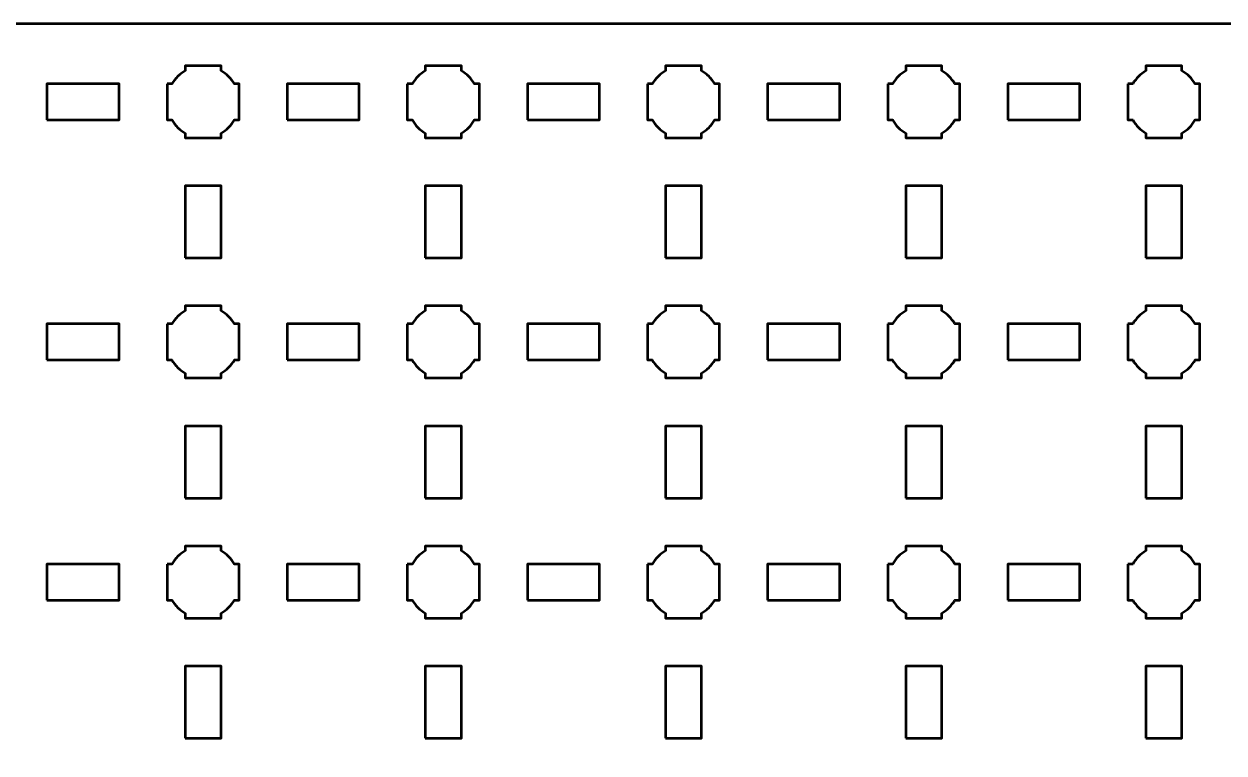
# Model space of a CAD drawing. Header units: centimetres. Extents: x -30.1 to 9.2, y -39.5 to 9.8.
# Drawn here: x -20.99 to -11, y 3.73 to 9.8 of the extents above; entities that cross this region are included whole.
import ezdxf

# ---------------------------------------------------------------- set-up
doc = ezdxf.new("R2010")
doc.units = ezdxf.units.CM
doc.header["$MEASUREMENT"] = 0
doc.layers.add('Layer 1', color=7, linetype='Continuous')

msp = doc.modelspace()

# ---------------------------------------------------------------- linework, layer by layer
at = {"layer": 'Layer 1', "lineweight": 53}
for points in [[(-20.8, 9), (-20.2, 9), (-20.2, 9.3), (-20.8, 9.3), (-20.8, 9)], [(-18.8, 9), (-18.2, 9), (-18.2, 9.3), (-18.8, 9.3), (-18.8, 9)], [(-16.8, 9), (-16.2, 9), (-16.2, 9.3), (-16.8, 9.3), (-16.8, 9)], [(-14.8, 9), (-14.2, 9), (-14.2, 9.3), (-14.8, 9.3), (-14.8, 9)], [(-12.8, 9), (-12.2, 9), (-12.2, 9.3), (-12.8, 9.3), (-12.8, 9)], [(-19.65, 7.85), (-19.35, 7.85), (-19.35, 8.45), (-19.65, 8.45), (-19.65, 7.85)], [(-17.65, 7.85), (-17.35, 7.85), (-17.35, 8.45), (-17.65, 8.45), (-17.65, 7.85)], [(-15.65, 7.85), (-15.35, 7.85), (-15.35, 8.45), (-15.65, 8.45), (-15.65, 7.85)], [(-13.65, 7.85), (-13.35, 7.85), (-13.35, 8.45), (-13.65, 8.45), (-13.65, 7.85)], [(-11.65, 7.85), (-11.35, 7.85), (-11.35, 8.45), (-11.65, 8.45), (-11.65, 7.85)], [(-20.8, 7), (-20.2, 7), (-20.2, 7.3), (-20.8, 7.3), (-20.8, 7)], [(-18.8, 7), (-18.2, 7), (-18.2, 7.3), (-18.8, 7.3), (-18.8, 7)], [(-16.8, 7), (-16.2, 7), (-16.2, 7.3), (-16.8, 7.3), (-16.8, 7)], [(-14.8, 7), (-14.2, 7), (-14.2, 7.3), (-14.8, 7.3), (-14.8, 7)], [(-12.8, 7), (-12.2, 7), (-12.2, 7.3), (-12.8, 7.3), (-12.8, 7)], [(-19.65, 5.85), (-19.35, 5.85), (-19.35, 6.45), (-19.65, 6.45), (-19.65, 5.85)], [(-17.65, 5.85), (-17.35, 5.85), (-17.35, 6.45), (-17.65, 6.45), (-17.65, 5.85)], [(-15.65, 5.85), (-15.35, 5.85), (-15.35, 6.45), (-15.65, 6.45), (-15.65, 5.85)], [(-13.65, 5.85), (-13.35, 5.85), (-13.35, 6.45), (-13.65, 6.45), (-13.65, 5.85)], [(-11.65, 5.85), (-11.35, 5.85), (-11.35, 6.45), (-11.65, 6.45), (-11.65, 5.85)], [(-20.8, 5), (-20.2, 5), (-20.2, 5.3), (-20.8, 5.3), (-20.8, 5)], [(-18.8, 5), (-18.2, 5), (-18.2, 5.3), (-18.8, 5.3), (-18.8, 5)], [(-16.8, 5), (-16.2, 5), (-16.2, 5.3), (-16.8, 5.3), (-16.8, 5)], [(-14.8, 5), (-14.2, 5), (-14.2, 5.3), (-14.8, 5.3), (-14.8, 5)], [(-12.8, 5), (-12.2, 5), (-12.2, 5.3), (-12.8, 5.3), (-12.8, 5)], [(-19.65, 3.85), (-19.35, 3.85), (-19.35, 4.45), (-19.65, 4.45), (-19.65, 3.85)], [(-17.65, 3.85), (-17.35, 3.85), (-17.35, 4.45), (-17.65, 4.45), (-17.65, 3.85)], [(-15.65, 3.85), (-15.35, 3.85), (-15.35, 4.45), (-15.65, 4.45), (-15.65, 3.85)], [(-13.65, 3.85), (-13.35, 3.85), (-13.35, 4.45), (-13.65, 4.45), (-13.65, 3.85)], [(-11.65, 3.85), (-11.35, 3.85), (-11.35, 4.45), (-11.65, 4.45), (-11.65, 3.85)]]:
    msp.add_lwpolyline(points, close=True, dxfattribs=at)
for points, knots in [([(-30.15, -39), (-30.15, -39), (-30.15, 9.3), (-30.15, 9.3), (-30.15, 9.3), (-30.15, 9.57609), (-29.92609, 9.8), (-29.65, 9.8), (-29.65, 9.8), (-29.65, 9.8), (8.65, 9.8), (8.65, 9.8), (8.65, 9.8), (8.92609, 9.8), (9.15, 9.57609), (9.15, 9.3), (9.15, 9.3), (9.15, 9.3), (9.15, -39), (9.15, -39), (9.15, -39), (9.15, -39.27609), (8.92609, -39.5), (8.65, -39.5), (8.65, -39.5), (8.65, -39.5), (-29.65, -39.5), (-29.65, -39.5), (-29.65, -39.5), (-29.92609, -39.5), (-30.15, -39.27609), (-30.15, -39)], [0, 0, 0, 0, 0.125, 0.125, 0.125, 0.125, 0.25, 0.25, 0.25, 0.25, 0.375, 0.375, 0.375, 0.375, 0.5, 0.5, 0.5, 0.5, 0.625, 0.625, 0.625, 0.625, 0.75, 0.75, 0.75, 0.75, 0.875, 0.875, 0.875, 0.875, 1, 1, 1, 1]), ([(-19.8, 9.3), (-19.8, 9.3), (-19.75985, 9.3), (-19.75985, 9.3), (-19.75985, 9.3), (-19.7335, 9.34553), (-19.69553, 9.3835), (-19.65, 9.40985), (-19.65, 9.40985), (-19.65, 9.40985), (-19.65, 9.45), (-19.65, 9.45), (-19.65, 9.45), (-19.65, 9.45), (-19.5, 9.45), (-19.5, 9.45), (-19.5, 9.45), (-19.5, 9.45), (-19.35, 9.45), (-19.35, 9.45), (-19.35, 9.45), (-19.35, 9.45), (-19.35, 9.40985), (-19.35, 9.40985), (-19.35, 9.40985), (-19.30447, 9.3835), (-19.2665, 9.34553), (-19.24015, 9.3), (-19.24015, 9.3), (-19.24015, 9.3), (-19.2, 9.3), (-19.2, 9.3), (-19.2, 9.3), (-19.2, 9.3), (-19.2, 9.15), (-19.2, 9.15), (-19.2, 9.15), (-19.2, 9.15), (-19.2, 9), (-19.2, 9), (-19.2, 9), (-19.2, 9), (-19.24015, 9), (-19.24015, 9), (-19.24015, 9), (-19.2665, 8.95447), (-19.30447, 8.9165), (-19.35, 8.89015), (-19.35, 8.89015), (-19.35, 8.89015), (-19.35, 8.85), (-19.35, 8.85), (-19.35, 8.85), (-19.35, 8.85), (-19.5, 8.85), (-19.5, 8.85), (-19.5, 8.85), (-19.5, 8.85), (-19.65, 8.85), (-19.65, 8.85), (-19.65, 8.85), (-19.65, 8.85), (-19.65, 8.89015), (-19.65, 8.89015), (-19.65, 8.89015), (-19.69553, 8.9165), (-19.7335, 8.95447), (-19.75985, 9), (-19.75985, 9), (-19.75985, 9), (-19.8, 9), (-19.8, 9), (-19.8, 9), (-19.8, 9), (-19.8, 9.15), (-19.8, 9.15), (-19.8, 9.15), (-19.8, 9.15), (-19.8, 9.3), (-19.8, 9.3)], [0, 0, 0, 0, 0.05, 0.05, 0.05, 0.05, 0.1, 0.1, 0.1, 0.1, 0.15, 0.15, 0.15, 0.15, 0.2, 0.2, 0.2, 0.2, 0.25, 0.25, 0.25, 0.25, 0.3, 0.3, 0.3, 0.3, 0.35, 0.35, 0.35, 0.35, 0.4, 0.4, 0.4, 0.4, 0.45, 0.45, 0.45, 0.45, 0.5, 0.5, 0.5, 0.5, 0.55, 0.55, 0.55, 0.55, 0.6, 0.6, 0.6, 0.6, 0.65, 0.65, 0.65, 0.65, 0.7, 0.7, 0.7, 0.7, 0.75, 0.75, 0.75, 0.75, 0.8, 0.8, 0.8, 0.8, 0.85, 0.85, 0.85, 0.85, 0.9, 0.9, 0.9, 0.9, 0.95, 0.95, 0.95, 0.95, 1, 1, 1, 1]), ([(-17.8, 9.3), (-17.8, 9.3), (-17.75985, 9.3), (-17.75985, 9.3), (-17.75985, 9.3), (-17.7335, 9.34553), (-17.69553, 9.3835), (-17.65, 9.40985), (-17.65, 9.40985), (-17.65, 9.40985), (-17.65, 9.45), (-17.65, 9.45), (-17.65, 9.45), (-17.65, 9.45), (-17.5, 9.45), (-17.5, 9.45), (-17.5, 9.45), (-17.5, 9.45), (-17.35, 9.45), (-17.35, 9.45), (-17.35, 9.45), (-17.35, 9.45), (-17.35, 9.40985), (-17.35, 9.40985), (-17.35, 9.40985), (-17.30447, 9.3835), (-17.2665, 9.34553), (-17.24015, 9.3), (-17.24015, 9.3), (-17.24015, 9.3), (-17.2, 9.3), (-17.2, 9.3), (-17.2, 9.3), (-17.2, 9.3), (-17.2, 9.15), (-17.2, 9.15), (-17.2, 9.15), (-17.2, 9.15), (-17.2, 9), (-17.2, 9), (-17.2, 9), (-17.2, 9), (-17.24015, 9), (-17.24015, 9), (-17.24015, 9), (-17.2665, 8.95447), (-17.30447, 8.9165), (-17.35, 8.89015), (-17.35, 8.89015), (-17.35, 8.89015), (-17.35, 8.85), (-17.35, 8.85), (-17.35, 8.85), (-17.35, 8.85), (-17.5, 8.85), (-17.5, 8.85), (-17.5, 8.85), (-17.5, 8.85), (-17.65, 8.85), (-17.65, 8.85), (-17.65, 8.85), (-17.65, 8.85), (-17.65, 8.89015), (-17.65, 8.89015), (-17.65, 8.89015), (-17.69553, 8.9165), (-17.7335, 8.95447), (-17.75985, 9), (-17.75985, 9), (-17.75985, 9), (-17.8, 9), (-17.8, 9), (-17.8, 9), (-17.8, 9), (-17.8, 9.15), (-17.8, 9.15), (-17.8, 9.15), (-17.8, 9.15), (-17.8, 9.3), (-17.8, 9.3)], [0, 0, 0, 0, 0.05, 0.05, 0.05, 0.05, 0.1, 0.1, 0.1, 0.1, 0.15, 0.15, 0.15, 0.15, 0.2, 0.2, 0.2, 0.2, 0.25, 0.25, 0.25, 0.25, 0.3, 0.3, 0.3, 0.3, 0.35, 0.35, 0.35, 0.35, 0.4, 0.4, 0.4, 0.4, 0.45, 0.45, 0.45, 0.45, 0.5, 0.5, 0.5, 0.5, 0.55, 0.55, 0.55, 0.55, 0.6, 0.6, 0.6, 0.6, 0.65, 0.65, 0.65, 0.65, 0.7, 0.7, 0.7, 0.7, 0.75, 0.75, 0.75, 0.75, 0.8, 0.8, 0.8, 0.8, 0.85, 0.85, 0.85, 0.85, 0.9, 0.9, 0.9, 0.9, 0.95, 0.95, 0.95, 0.95, 1, 1, 1, 1]), ([(-15.8, 9.3), (-15.8, 9.3), (-15.75985, 9.3), (-15.75985, 9.3), (-15.75985, 9.3), (-15.7335, 9.34553), (-15.69553, 9.3835), (-15.65, 9.40985), (-15.65, 9.40985), (-15.65, 9.40985), (-15.65, 9.45), (-15.65, 9.45), (-15.65, 9.45), (-15.65, 9.45), (-15.5, 9.45), (-15.5, 9.45), (-15.5, 9.45), (-15.5, 9.45), (-15.35, 9.45), (-15.35, 9.45), (-15.35, 9.45), (-15.35, 9.45), (-15.35, 9.40985), (-15.35, 9.40985), (-15.35, 9.40985), (-15.30447, 9.3835), (-15.2665, 9.34553), (-15.24015, 9.3), (-15.24015, 9.3), (-15.24015, 9.3), (-15.2, 9.3), (-15.2, 9.3), (-15.2, 9.3), (-15.2, 9.3), (-15.2, 9.15), (-15.2, 9.15), (-15.2, 9.15), (-15.2, 9.15), (-15.2, 9), (-15.2, 9), (-15.2, 9), (-15.2, 9), (-15.24015, 9), (-15.24015, 9), (-15.24015, 9), (-15.2665, 8.95447), (-15.30447, 8.9165), (-15.35, 8.89015), (-15.35, 8.89015), (-15.35, 8.89015), (-15.35, 8.85), (-15.35, 8.85), (-15.35, 8.85), (-15.35, 8.85), (-15.5, 8.85), (-15.5, 8.85), (-15.5, 8.85), (-15.5, 8.85), (-15.65, 8.85), (-15.65, 8.85), (-15.65, 8.85), (-15.65, 8.85), (-15.65, 8.89015), (-15.65, 8.89015), (-15.65, 8.89015), (-15.69553, 8.9165), (-15.7335, 8.95447), (-15.75985, 9), (-15.75985, 9), (-15.75985, 9), (-15.8, 9), (-15.8, 9), (-15.8, 9), (-15.8, 9), (-15.8, 9.15), (-15.8, 9.15), (-15.8, 9.15), (-15.8, 9.15), (-15.8, 9.3), (-15.8, 9.3)], [0, 0, 0, 0, 0.05, 0.05, 0.05, 0.05, 0.1, 0.1, 0.1, 0.1, 0.15, 0.15, 0.15, 0.15, 0.2, 0.2, 0.2, 0.2, 0.25, 0.25, 0.25, 0.25, 0.3, 0.3, 0.3, 0.3, 0.35, 0.35, 0.35, 0.35, 0.4, 0.4, 0.4, 0.4, 0.45, 0.45, 0.45, 0.45, 0.5, 0.5, 0.5, 0.5, 0.55, 0.55, 0.55, 0.55, 0.6, 0.6, 0.6, 0.6, 0.65, 0.65, 0.65, 0.65, 0.7, 0.7, 0.7, 0.7, 0.75, 0.75, 0.75, 0.75, 0.8, 0.8, 0.8, 0.8, 0.85, 0.85, 0.85, 0.85, 0.9, 0.9, 0.9, 0.9, 0.95, 0.95, 0.95, 0.95, 1, 1, 1, 1]), ([(-13.8, 9.3), (-13.8, 9.3), (-13.75985, 9.3), (-13.75985, 9.3), (-13.75985, 9.3), (-13.7335, 9.34553), (-13.69553, 9.3835), (-13.65, 9.40985), (-13.65, 9.40985), (-13.65, 9.40985), (-13.65, 9.45), (-13.65, 9.45), (-13.65, 9.45), (-13.65, 9.45), (-13.5, 9.45), (-13.5, 9.45), (-13.5, 9.45), (-13.5, 9.45), (-13.35, 9.45), (-13.35, 9.45), (-13.35, 9.45), (-13.35, 9.45), (-13.35, 9.40985), (-13.35, 9.40985), (-13.35, 9.40985), (-13.30447, 9.3835), (-13.2665, 9.34553), (-13.24015, 9.3), (-13.24015, 9.3), (-13.24015, 9.3), (-13.2, 9.3), (-13.2, 9.3), (-13.2, 9.3), (-13.2, 9.3), (-13.2, 9.15), (-13.2, 9.15), (-13.2, 9.15), (-13.2, 9.15), (-13.2, 9), (-13.2, 9), (-13.2, 9), (-13.2, 9), (-13.24015, 9), (-13.24015, 9), (-13.24015, 9), (-13.2665, 8.95447), (-13.30447, 8.9165), (-13.35, 8.89015), (-13.35, 8.89015), (-13.35, 8.89015), (-13.35, 8.85), (-13.35, 8.85), (-13.35, 8.85), (-13.35, 8.85), (-13.5, 8.85), (-13.5, 8.85), (-13.5, 8.85), (-13.5, 8.85), (-13.65, 8.85), (-13.65, 8.85), (-13.65, 8.85), (-13.65, 8.85), (-13.65, 8.89015), (-13.65, 8.89015), (-13.65, 8.89015), (-13.69553, 8.9165), (-13.7335, 8.95447), (-13.75985, 9), (-13.75985, 9), (-13.75985, 9), (-13.8, 9), (-13.8, 9), (-13.8, 9), (-13.8, 9), (-13.8, 9.15), (-13.8, 9.15), (-13.8, 9.15), (-13.8, 9.15), (-13.8, 9.3), (-13.8, 9.3)], [0, 0, 0, 0, 0.05, 0.05, 0.05, 0.05, 0.1, 0.1, 0.1, 0.1, 0.15, 0.15, 0.15, 0.15, 0.2, 0.2, 0.2, 0.2, 0.25, 0.25, 0.25, 0.25, 0.3, 0.3, 0.3, 0.3, 0.35, 0.35, 0.35, 0.35, 0.4, 0.4, 0.4, 0.4, 0.45, 0.45, 0.45, 0.45, 0.5, 0.5, 0.5, 0.5, 0.55, 0.55, 0.55, 0.55, 0.6, 0.6, 0.6, 0.6, 0.65, 0.65, 0.65, 0.65, 0.7, 0.7, 0.7, 0.7, 0.75, 0.75, 0.75, 0.75, 0.8, 0.8, 0.8, 0.8, 0.85, 0.85, 0.85, 0.85, 0.9, 0.9, 0.9, 0.9, 0.95, 0.95, 0.95, 0.95, 1, 1, 1, 1]), ([(-11.8, 9.3), (-11.8, 9.3), (-11.75985, 9.3), (-11.75985, 9.3), (-11.75985, 9.3), (-11.7335, 9.34553), (-11.69553, 9.3835), (-11.65, 9.40985), (-11.65, 9.40985), (-11.65, 9.40985), (-11.65, 9.45), (-11.65, 9.45), (-11.65, 9.45), (-11.65, 9.45), (-11.5, 9.45), (-11.5, 9.45), (-11.5, 9.45), (-11.5, 9.45), (-11.35, 9.45), (-11.35, 9.45), (-11.35, 9.45), (-11.35, 9.45), (-11.35, 9.40985), (-11.35, 9.40985), (-11.35, 9.40985), (-11.30447, 9.3835), (-11.2665, 9.34553), (-11.24015, 9.3), (-11.24015, 9.3), (-11.24015, 9.3), (-11.2, 9.3), (-11.2, 9.3), (-11.2, 9.3), (-11.2, 9.3), (-11.2, 9.15), (-11.2, 9.15), (-11.2, 9.15), (-11.2, 9.15), (-11.2, 9), (-11.2, 9), (-11.2, 9), (-11.2, 9), (-11.24015, 9), (-11.24015, 9), (-11.24015, 9), (-11.2665, 8.95447), (-11.30447, 8.9165), (-11.35, 8.89015), (-11.35, 8.89015), (-11.35, 8.89015), (-11.35, 8.85), (-11.35, 8.85), (-11.35, 8.85), (-11.35, 8.85), (-11.5, 8.85), (-11.5, 8.85), (-11.5, 8.85), (-11.5, 8.85), (-11.65, 8.85), (-11.65, 8.85), (-11.65, 8.85), (-11.65, 8.85), (-11.65, 8.89015), (-11.65, 8.89015), (-11.65, 8.89015), (-11.69553, 8.9165), (-11.7335, 8.95447), (-11.75985, 9), (-11.75985, 9), (-11.75985, 9), (-11.8, 9), (-11.8, 9), (-11.8, 9), (-11.8, 9), (-11.8, 9.15), (-11.8, 9.15), (-11.8, 9.15), (-11.8, 9.15), (-11.8, 9.3), (-11.8, 9.3)], [0, 0, 0, 0, 0.05, 0.05, 0.05, 0.05, 0.1, 0.1, 0.1, 0.1, 0.15, 0.15, 0.15, 0.15, 0.2, 0.2, 0.2, 0.2, 0.25, 0.25, 0.25, 0.25, 0.3, 0.3, 0.3, 0.3, 0.35, 0.35, 0.35, 0.35, 0.4, 0.4, 0.4, 0.4, 0.45, 0.45, 0.45, 0.45, 0.5, 0.5, 0.5, 0.5, 0.55, 0.55, 0.55, 0.55, 0.6, 0.6, 0.6, 0.6, 0.65, 0.65, 0.65, 0.65, 0.7, 0.7, 0.7, 0.7, 0.75, 0.75, 0.75, 0.75, 0.8, 0.8, 0.8, 0.8, 0.85, 0.85, 0.85, 0.85, 0.9, 0.9, 0.9, 0.9, 0.95, 0.95, 0.95, 0.95, 1, 1, 1, 1]), ([(-19.8, 7.3), (-19.8, 7.3), (-19.75985, 7.3), (-19.75985, 7.3), (-19.75985, 7.3), (-19.7335, 7.34553), (-19.69553, 7.3835), (-19.65, 7.40985), (-19.65, 7.40985), (-19.65, 7.40985), (-19.65, 7.45), (-19.65, 7.45), (-19.65, 7.45), (-19.65, 7.45), (-19.5, 7.45), (-19.5, 7.45), (-19.5, 7.45), (-19.5, 7.45), (-19.35, 7.45), (-19.35, 7.45), (-19.35, 7.45), (-19.35, 7.45), (-19.35, 7.40985), (-19.35, 7.40985), (-19.35, 7.40985), (-19.30447, 7.3835), (-19.2665, 7.34553), (-19.24015, 7.3), (-19.24015, 7.3), (-19.24015, 7.3), (-19.2, 7.3), (-19.2, 7.3), (-19.2, 7.3), (-19.2, 7.3), (-19.2, 7.15), (-19.2, 7.15), (-19.2, 7.15), (-19.2, 7.15), (-19.2, 7), (-19.2, 7), (-19.2, 7), (-19.2, 7), (-19.24015, 7), (-19.24015, 7), (-19.24015, 7), (-19.2665, 6.95447), (-19.30447, 6.9165), (-19.35, 6.89015), (-19.35, 6.89015), (-19.35, 6.89015), (-19.35, 6.85), (-19.35, 6.85), (-19.35, 6.85), (-19.35, 6.85), (-19.5, 6.85), (-19.5, 6.85), (-19.5, 6.85), (-19.5, 6.85), (-19.65, 6.85), (-19.65, 6.85), (-19.65, 6.85), (-19.65, 6.85), (-19.65, 6.89015), (-19.65, 6.89015), (-19.65, 6.89015), (-19.69553, 6.9165), (-19.7335, 6.95447), (-19.75985, 7), (-19.75985, 7), (-19.75985, 7), (-19.8, 7), (-19.8, 7), (-19.8, 7), (-19.8, 7), (-19.8, 7.15), (-19.8, 7.15), (-19.8, 7.15), (-19.8, 7.15), (-19.8, 7.3), (-19.8, 7.3)], [0, 0, 0, 0, 0.05, 0.05, 0.05, 0.05, 0.1, 0.1, 0.1, 0.1, 0.15, 0.15, 0.15, 0.15, 0.2, 0.2, 0.2, 0.2, 0.25, 0.25, 0.25, 0.25, 0.3, 0.3, 0.3, 0.3, 0.35, 0.35, 0.35, 0.35, 0.4, 0.4, 0.4, 0.4, 0.45, 0.45, 0.45, 0.45, 0.5, 0.5, 0.5, 0.5, 0.55, 0.55, 0.55, 0.55, 0.6, 0.6, 0.6, 0.6, 0.65, 0.65, 0.65, 0.65, 0.7, 0.7, 0.7, 0.7, 0.75, 0.75, 0.75, 0.75, 0.8, 0.8, 0.8, 0.8, 0.85, 0.85, 0.85, 0.85, 0.9, 0.9, 0.9, 0.9, 0.95, 0.95, 0.95, 0.95, 1, 1, 1, 1]), ([(-17.8, 7.3), (-17.8, 7.3), (-17.75985, 7.3), (-17.75985, 7.3), (-17.75985, 7.3), (-17.7335, 7.34553), (-17.69553, 7.3835), (-17.65, 7.40985), (-17.65, 7.40985), (-17.65, 7.40985), (-17.65, 7.45), (-17.65, 7.45), (-17.65, 7.45), (-17.65, 7.45), (-17.5, 7.45), (-17.5, 7.45), (-17.5, 7.45), (-17.5, 7.45), (-17.35, 7.45), (-17.35, 7.45), (-17.35, 7.45), (-17.35, 7.45), (-17.35, 7.40985), (-17.35, 7.40985), (-17.35, 7.40985), (-17.30447, 7.3835), (-17.2665, 7.34553), (-17.24015, 7.3), (-17.24015, 7.3), (-17.24015, 7.3), (-17.2, 7.3), (-17.2, 7.3), (-17.2, 7.3), (-17.2, 7.3), (-17.2, 7.15), (-17.2, 7.15), (-17.2, 7.15), (-17.2, 7.15), (-17.2, 7), (-17.2, 7), (-17.2, 7), (-17.2, 7), (-17.24015, 7), (-17.24015, 7), (-17.24015, 7), (-17.2665, 6.95447), (-17.30447, 6.9165), (-17.35, 6.89015), (-17.35, 6.89015), (-17.35, 6.89015), (-17.35, 6.85), (-17.35, 6.85), (-17.35, 6.85), (-17.35, 6.85), (-17.5, 6.85), (-17.5, 6.85), (-17.5, 6.85), (-17.5, 6.85), (-17.65, 6.85), (-17.65, 6.85), (-17.65, 6.85), (-17.65, 6.85), (-17.65, 6.89015), (-17.65, 6.89015), (-17.65, 6.89015), (-17.69553, 6.9165), (-17.7335, 6.95447), (-17.75985, 7), (-17.75985, 7), (-17.75985, 7), (-17.8, 7), (-17.8, 7), (-17.8, 7), (-17.8, 7), (-17.8, 7.15), (-17.8, 7.15), (-17.8, 7.15), (-17.8, 7.15), (-17.8, 7.3), (-17.8, 7.3)], [0, 0, 0, 0, 0.05, 0.05, 0.05, 0.05, 0.1, 0.1, 0.1, 0.1, 0.15, 0.15, 0.15, 0.15, 0.2, 0.2, 0.2, 0.2, 0.25, 0.25, 0.25, 0.25, 0.3, 0.3, 0.3, 0.3, 0.35, 0.35, 0.35, 0.35, 0.4, 0.4, 0.4, 0.4, 0.45, 0.45, 0.45, 0.45, 0.5, 0.5, 0.5, 0.5, 0.55, 0.55, 0.55, 0.55, 0.6, 0.6, 0.6, 0.6, 0.65, 0.65, 0.65, 0.65, 0.7, 0.7, 0.7, 0.7, 0.75, 0.75, 0.75, 0.75, 0.8, 0.8, 0.8, 0.8, 0.85, 0.85, 0.85, 0.85, 0.9, 0.9, 0.9, 0.9, 0.95, 0.95, 0.95, 0.95, 1, 1, 1, 1]), ([(-15.8, 7.3), (-15.8, 7.3), (-15.75985, 7.3), (-15.75985, 7.3), (-15.75985, 7.3), (-15.7335, 7.34553), (-15.69553, 7.3835), (-15.65, 7.40985), (-15.65, 7.40985), (-15.65, 7.40985), (-15.65, 7.45), (-15.65, 7.45), (-15.65, 7.45), (-15.65, 7.45), (-15.5, 7.45), (-15.5, 7.45), (-15.5, 7.45), (-15.5, 7.45), (-15.35, 7.45), (-15.35, 7.45), (-15.35, 7.45), (-15.35, 7.45), (-15.35, 7.40985), (-15.35, 7.40985), (-15.35, 7.40985), (-15.30447, 7.3835), (-15.2665, 7.34553), (-15.24015, 7.3), (-15.24015, 7.3), (-15.24015, 7.3), (-15.2, 7.3), (-15.2, 7.3), (-15.2, 7.3), (-15.2, 7.3), (-15.2, 7.15), (-15.2, 7.15), (-15.2, 7.15), (-15.2, 7.15), (-15.2, 7), (-15.2, 7), (-15.2, 7), (-15.2, 7), (-15.24015, 7), (-15.24015, 7), (-15.24015, 7), (-15.2665, 6.95447), (-15.30447, 6.9165), (-15.35, 6.89015), (-15.35, 6.89015), (-15.35, 6.89015), (-15.35, 6.85), (-15.35, 6.85), (-15.35, 6.85), (-15.35, 6.85), (-15.5, 6.85), (-15.5, 6.85), (-15.5, 6.85), (-15.5, 6.85), (-15.65, 6.85), (-15.65, 6.85), (-15.65, 6.85), (-15.65, 6.85), (-15.65, 6.89015), (-15.65, 6.89015), (-15.65, 6.89015), (-15.69553, 6.9165), (-15.7335, 6.95447), (-15.75985, 7), (-15.75985, 7), (-15.75985, 7), (-15.8, 7), (-15.8, 7), (-15.8, 7), (-15.8, 7), (-15.8, 7.15), (-15.8, 7.15), (-15.8, 7.15), (-15.8, 7.15), (-15.8, 7.3), (-15.8, 7.3)], [0, 0, 0, 0, 0.05, 0.05, 0.05, 0.05, 0.1, 0.1, 0.1, 0.1, 0.15, 0.15, 0.15, 0.15, 0.2, 0.2, 0.2, 0.2, 0.25, 0.25, 0.25, 0.25, 0.3, 0.3, 0.3, 0.3, 0.35, 0.35, 0.35, 0.35, 0.4, 0.4, 0.4, 0.4, 0.45, 0.45, 0.45, 0.45, 0.5, 0.5, 0.5, 0.5, 0.55, 0.55, 0.55, 0.55, 0.6, 0.6, 0.6, 0.6, 0.65, 0.65, 0.65, 0.65, 0.7, 0.7, 0.7, 0.7, 0.75, 0.75, 0.75, 0.75, 0.8, 0.8, 0.8, 0.8, 0.85, 0.85, 0.85, 0.85, 0.9, 0.9, 0.9, 0.9, 0.95, 0.95, 0.95, 0.95, 1, 1, 1, 1]), ([(-13.8, 7.3), (-13.8, 7.3), (-13.75985, 7.3), (-13.75985, 7.3), (-13.75985, 7.3), (-13.7335, 7.34553), (-13.69553, 7.3835), (-13.65, 7.40985), (-13.65, 7.40985), (-13.65, 7.40985), (-13.65, 7.45), (-13.65, 7.45), (-13.65, 7.45), (-13.65, 7.45), (-13.5, 7.45), (-13.5, 7.45), (-13.5, 7.45), (-13.5, 7.45), (-13.35, 7.45), (-13.35, 7.45), (-13.35, 7.45), (-13.35, 7.45), (-13.35, 7.40985), (-13.35, 7.40985), (-13.35, 7.40985), (-13.30447, 7.3835), (-13.2665, 7.34553), (-13.24015, 7.3), (-13.24015, 7.3), (-13.24015, 7.3), (-13.2, 7.3), (-13.2, 7.3), (-13.2, 7.3), (-13.2, 7.3), (-13.2, 7.15), (-13.2, 7.15), (-13.2, 7.15), (-13.2, 7.15), (-13.2, 7), (-13.2, 7), (-13.2, 7), (-13.2, 7), (-13.24015, 7), (-13.24015, 7), (-13.24015, 7), (-13.2665, 6.95447), (-13.30447, 6.9165), (-13.35, 6.89015), (-13.35, 6.89015), (-13.35, 6.89015), (-13.35, 6.85), (-13.35, 6.85), (-13.35, 6.85), (-13.35, 6.85), (-13.5, 6.85), (-13.5, 6.85), (-13.5, 6.85), (-13.5, 6.85), (-13.65, 6.85), (-13.65, 6.85), (-13.65, 6.85), (-13.65, 6.85), (-13.65, 6.89015), (-13.65, 6.89015), (-13.65, 6.89015), (-13.69553, 6.9165), (-13.7335, 6.95447), (-13.75985, 7), (-13.75985, 7), (-13.75985, 7), (-13.8, 7), (-13.8, 7), (-13.8, 7), (-13.8, 7), (-13.8, 7.15), (-13.8, 7.15), (-13.8, 7.15), (-13.8, 7.15), (-13.8, 7.3), (-13.8, 7.3)], [0, 0, 0, 0, 0.05, 0.05, 0.05, 0.05, 0.1, 0.1, 0.1, 0.1, 0.15, 0.15, 0.15, 0.15, 0.2, 0.2, 0.2, 0.2, 0.25, 0.25, 0.25, 0.25, 0.3, 0.3, 0.3, 0.3, 0.35, 0.35, 0.35, 0.35, 0.4, 0.4, 0.4, 0.4, 0.45, 0.45, 0.45, 0.45, 0.5, 0.5, 0.5, 0.5, 0.55, 0.55, 0.55, 0.55, 0.6, 0.6, 0.6, 0.6, 0.65, 0.65, 0.65, 0.65, 0.7, 0.7, 0.7, 0.7, 0.75, 0.75, 0.75, 0.75, 0.8, 0.8, 0.8, 0.8, 0.85, 0.85, 0.85, 0.85, 0.9, 0.9, 0.9, 0.9, 0.95, 0.95, 0.95, 0.95, 1, 1, 1, 1]), ([(-11.8, 7.3), (-11.8, 7.3), (-11.75985, 7.3), (-11.75985, 7.3), (-11.75985, 7.3), (-11.7335, 7.34553), (-11.69553, 7.3835), (-11.65, 7.40985), (-11.65, 7.40985), (-11.65, 7.40985), (-11.65, 7.45), (-11.65, 7.45), (-11.65, 7.45), (-11.65, 7.45), (-11.5, 7.45), (-11.5, 7.45), (-11.5, 7.45), (-11.5, 7.45), (-11.35, 7.45), (-11.35, 7.45), (-11.35, 7.45), (-11.35, 7.45), (-11.35, 7.40985), (-11.35, 7.40985), (-11.35, 7.40985), (-11.30447, 7.3835), (-11.2665, 7.34553), (-11.24015, 7.3), (-11.24015, 7.3), (-11.24015, 7.3), (-11.2, 7.3), (-11.2, 7.3), (-11.2, 7.3), (-11.2, 7.3), (-11.2, 7.15), (-11.2, 7.15), (-11.2, 7.15), (-11.2, 7.15), (-11.2, 7), (-11.2, 7), (-11.2, 7), (-11.2, 7), (-11.24015, 7), (-11.24015, 7), (-11.24015, 7), (-11.2665, 6.95447), (-11.30447, 6.9165), (-11.35, 6.89015), (-11.35, 6.89015), (-11.35, 6.89015), (-11.35, 6.85), (-11.35, 6.85), (-11.35, 6.85), (-11.35, 6.85), (-11.5, 6.85), (-11.5, 6.85), (-11.5, 6.85), (-11.5, 6.85), (-11.65, 6.85), (-11.65, 6.85), (-11.65, 6.85), (-11.65, 6.85), (-11.65, 6.89015), (-11.65, 6.89015), (-11.65, 6.89015), (-11.69553, 6.9165), (-11.7335, 6.95447), (-11.75985, 7), (-11.75985, 7), (-11.75985, 7), (-11.8, 7), (-11.8, 7), (-11.8, 7), (-11.8, 7), (-11.8, 7.15), (-11.8, 7.15), (-11.8, 7.15), (-11.8, 7.15), (-11.8, 7.3), (-11.8, 7.3)], [0, 0, 0, 0, 0.05, 0.05, 0.05, 0.05, 0.1, 0.1, 0.1, 0.1, 0.15, 0.15, 0.15, 0.15, 0.2, 0.2, 0.2, 0.2, 0.25, 0.25, 0.25, 0.25, 0.3, 0.3, 0.3, 0.3, 0.35, 0.35, 0.35, 0.35, 0.4, 0.4, 0.4, 0.4, 0.45, 0.45, 0.45, 0.45, 0.5, 0.5, 0.5, 0.5, 0.55, 0.55, 0.55, 0.55, 0.6, 0.6, 0.6, 0.6, 0.65, 0.65, 0.65, 0.65, 0.7, 0.7, 0.7, 0.7, 0.75, 0.75, 0.75, 0.75, 0.8, 0.8, 0.8, 0.8, 0.85, 0.85, 0.85, 0.85, 0.9, 0.9, 0.9, 0.9, 0.95, 0.95, 0.95, 0.95, 1, 1, 1, 1]), ([(-19.8, 5.3), (-19.8, 5.3), (-19.75985, 5.3), (-19.75985, 5.3), (-19.75985, 5.3), (-19.7335, 5.34553), (-19.69553, 5.3835), (-19.65, 5.40985), (-19.65, 5.40985), (-19.65, 5.40985), (-19.65, 5.45), (-19.65, 5.45), (-19.65, 5.45), (-19.65, 5.45), (-19.5, 5.45), (-19.5, 5.45), (-19.5, 5.45), (-19.5, 5.45), (-19.35, 5.45), (-19.35, 5.45), (-19.35, 5.45), (-19.35, 5.45), (-19.35, 5.40985), (-19.35, 5.40985), (-19.35, 5.40985), (-19.30447, 5.3835), (-19.2665, 5.34553), (-19.24015, 5.3), (-19.24015, 5.3), (-19.24015, 5.3), (-19.2, 5.3), (-19.2, 5.3), (-19.2, 5.3), (-19.2, 5.3), (-19.2, 5.15), (-19.2, 5.15), (-19.2, 5.15), (-19.2, 5.15), (-19.2, 5), (-19.2, 5), (-19.2, 5), (-19.2, 5), (-19.24015, 5), (-19.24015, 5), (-19.24015, 5), (-19.2665, 4.95447), (-19.30447, 4.9165), (-19.35, 4.89015), (-19.35, 4.89015), (-19.35, 4.89015), (-19.35, 4.85), (-19.35, 4.85), (-19.35, 4.85), (-19.35, 4.85), (-19.5, 4.85), (-19.5, 4.85), (-19.5, 4.85), (-19.5, 4.85), (-19.65, 4.85), (-19.65, 4.85), (-19.65, 4.85), (-19.65, 4.85), (-19.65, 4.89015), (-19.65, 4.89015), (-19.65, 4.89015), (-19.69553, 4.9165), (-19.7335, 4.95447), (-19.75985, 5), (-19.75985, 5), (-19.75985, 5), (-19.8, 5), (-19.8, 5), (-19.8, 5), (-19.8, 5), (-19.8, 5.15), (-19.8, 5.15), (-19.8, 5.15), (-19.8, 5.15), (-19.8, 5.3), (-19.8, 5.3)], [0, 0, 0, 0, 0.05, 0.05, 0.05, 0.05, 0.1, 0.1, 0.1, 0.1, 0.15, 0.15, 0.15, 0.15, 0.2, 0.2, 0.2, 0.2, 0.25, 0.25, 0.25, 0.25, 0.3, 0.3, 0.3, 0.3, 0.35, 0.35, 0.35, 0.35, 0.4, 0.4, 0.4, 0.4, 0.45, 0.45, 0.45, 0.45, 0.5, 0.5, 0.5, 0.5, 0.55, 0.55, 0.55, 0.55, 0.6, 0.6, 0.6, 0.6, 0.65, 0.65, 0.65, 0.65, 0.7, 0.7, 0.7, 0.7, 0.75, 0.75, 0.75, 0.75, 0.8, 0.8, 0.8, 0.8, 0.85, 0.85, 0.85, 0.85, 0.9, 0.9, 0.9, 0.9, 0.95, 0.95, 0.95, 0.95, 1, 1, 1, 1]), ([(-17.8, 5.3), (-17.8, 5.3), (-17.75985, 5.3), (-17.75985, 5.3), (-17.75985, 5.3), (-17.7335, 5.34553), (-17.69553, 5.3835), (-17.65, 5.40985), (-17.65, 5.40985), (-17.65, 5.40985), (-17.65, 5.45), (-17.65, 5.45), (-17.65, 5.45), (-17.65, 5.45), (-17.5, 5.45), (-17.5, 5.45), (-17.5, 5.45), (-17.5, 5.45), (-17.35, 5.45), (-17.35, 5.45), (-17.35, 5.45), (-17.35, 5.45), (-17.35, 5.40985), (-17.35, 5.40985), (-17.35, 5.40985), (-17.30447, 5.3835), (-17.2665, 5.34553), (-17.24015, 5.3), (-17.24015, 5.3), (-17.24015, 5.3), (-17.2, 5.3), (-17.2, 5.3), (-17.2, 5.3), (-17.2, 5.3), (-17.2, 5.15), (-17.2, 5.15), (-17.2, 5.15), (-17.2, 5.15), (-17.2, 5), (-17.2, 5), (-17.2, 5), (-17.2, 5), (-17.24015, 5), (-17.24015, 5), (-17.24015, 5), (-17.2665, 4.95447), (-17.30447, 4.9165), (-17.35, 4.89015), (-17.35, 4.89015), (-17.35, 4.89015), (-17.35, 4.85), (-17.35, 4.85), (-17.35, 4.85), (-17.35, 4.85), (-17.5, 4.85), (-17.5, 4.85), (-17.5, 4.85), (-17.5, 4.85), (-17.65, 4.85), (-17.65, 4.85), (-17.65, 4.85), (-17.65, 4.85), (-17.65, 4.89015), (-17.65, 4.89015), (-17.65, 4.89015), (-17.69553, 4.9165), (-17.7335, 4.95447), (-17.75985, 5), (-17.75985, 5), (-17.75985, 5), (-17.8, 5), (-17.8, 5), (-17.8, 5), (-17.8, 5), (-17.8, 5.15), (-17.8, 5.15), (-17.8, 5.15), (-17.8, 5.15), (-17.8, 5.3), (-17.8, 5.3)], [0, 0, 0, 0, 0.05, 0.05, 0.05, 0.05, 0.1, 0.1, 0.1, 0.1, 0.15, 0.15, 0.15, 0.15, 0.2, 0.2, 0.2, 0.2, 0.25, 0.25, 0.25, 0.25, 0.3, 0.3, 0.3, 0.3, 0.35, 0.35, 0.35, 0.35, 0.4, 0.4, 0.4, 0.4, 0.45, 0.45, 0.45, 0.45, 0.5, 0.5, 0.5, 0.5, 0.55, 0.55, 0.55, 0.55, 0.6, 0.6, 0.6, 0.6, 0.65, 0.65, 0.65, 0.65, 0.7, 0.7, 0.7, 0.7, 0.75, 0.75, 0.75, 0.75, 0.8, 0.8, 0.8, 0.8, 0.85, 0.85, 0.85, 0.85, 0.9, 0.9, 0.9, 0.9, 0.95, 0.95, 0.95, 0.95, 1, 1, 1, 1]), ([(-15.8, 5.3), (-15.8, 5.3), (-15.75985, 5.3), (-15.75985, 5.3), (-15.75985, 5.3), (-15.7335, 5.34553), (-15.69553, 5.3835), (-15.65, 5.40985), (-15.65, 5.40985), (-15.65, 5.40985), (-15.65, 5.45), (-15.65, 5.45), (-15.65, 5.45), (-15.65, 5.45), (-15.5, 5.45), (-15.5, 5.45), (-15.5, 5.45), (-15.5, 5.45), (-15.35, 5.45), (-15.35, 5.45), (-15.35, 5.45), (-15.35, 5.45), (-15.35, 5.40985), (-15.35, 5.40985), (-15.35, 5.40985), (-15.30447, 5.3835), (-15.2665, 5.34553), (-15.24015, 5.3), (-15.24015, 5.3), (-15.24015, 5.3), (-15.2, 5.3), (-15.2, 5.3), (-15.2, 5.3), (-15.2, 5.3), (-15.2, 5.15), (-15.2, 5.15), (-15.2, 5.15), (-15.2, 5.15), (-15.2, 5), (-15.2, 5), (-15.2, 5), (-15.2, 5), (-15.24015, 5), (-15.24015, 5), (-15.24015, 5), (-15.2665, 4.95447), (-15.30447, 4.9165), (-15.35, 4.89015), (-15.35, 4.89015), (-15.35, 4.89015), (-15.35, 4.85), (-15.35, 4.85), (-15.35, 4.85), (-15.35, 4.85), (-15.5, 4.85), (-15.5, 4.85), (-15.5, 4.85), (-15.5, 4.85), (-15.65, 4.85), (-15.65, 4.85), (-15.65, 4.85), (-15.65, 4.85), (-15.65, 4.89015), (-15.65, 4.89015), (-15.65, 4.89015), (-15.69553, 4.9165), (-15.7335, 4.95447), (-15.75985, 5), (-15.75985, 5), (-15.75985, 5), (-15.8, 5), (-15.8, 5), (-15.8, 5), (-15.8, 5), (-15.8, 5.15), (-15.8, 5.15), (-15.8, 5.15), (-15.8, 5.15), (-15.8, 5.3), (-15.8, 5.3)], [0, 0, 0, 0, 0.05, 0.05, 0.05, 0.05, 0.1, 0.1, 0.1, 0.1, 0.15, 0.15, 0.15, 0.15, 0.2, 0.2, 0.2, 0.2, 0.25, 0.25, 0.25, 0.25, 0.3, 0.3, 0.3, 0.3, 0.35, 0.35, 0.35, 0.35, 0.4, 0.4, 0.4, 0.4, 0.45, 0.45, 0.45, 0.45, 0.5, 0.5, 0.5, 0.5, 0.55, 0.55, 0.55, 0.55, 0.6, 0.6, 0.6, 0.6, 0.65, 0.65, 0.65, 0.65, 0.7, 0.7, 0.7, 0.7, 0.75, 0.75, 0.75, 0.75, 0.8, 0.8, 0.8, 0.8, 0.85, 0.85, 0.85, 0.85, 0.9, 0.9, 0.9, 0.9, 0.95, 0.95, 0.95, 0.95, 1, 1, 1, 1]), ([(-13.8, 5.3), (-13.8, 5.3), (-13.75985, 5.3), (-13.75985, 5.3), (-13.75985, 5.3), (-13.7335, 5.34553), (-13.69553, 5.3835), (-13.65, 5.40985), (-13.65, 5.40985), (-13.65, 5.40985), (-13.65, 5.45), (-13.65, 5.45), (-13.65, 5.45), (-13.65, 5.45), (-13.5, 5.45), (-13.5, 5.45), (-13.5, 5.45), (-13.5, 5.45), (-13.35, 5.45), (-13.35, 5.45), (-13.35, 5.45), (-13.35, 5.45), (-13.35, 5.40985), (-13.35, 5.40985), (-13.35, 5.40985), (-13.30447, 5.3835), (-13.2665, 5.34553), (-13.24015, 5.3), (-13.24015, 5.3), (-13.24015, 5.3), (-13.2, 5.3), (-13.2, 5.3), (-13.2, 5.3), (-13.2, 5.3), (-13.2, 5.15), (-13.2, 5.15), (-13.2, 5.15), (-13.2, 5.15), (-13.2, 5), (-13.2, 5), (-13.2, 5), (-13.2, 5), (-13.24015, 5), (-13.24015, 5), (-13.24015, 5), (-13.2665, 4.95447), (-13.30447, 4.9165), (-13.35, 4.89015), (-13.35, 4.89015), (-13.35, 4.89015), (-13.35, 4.85), (-13.35, 4.85), (-13.35, 4.85), (-13.35, 4.85), (-13.5, 4.85), (-13.5, 4.85), (-13.5, 4.85), (-13.5, 4.85), (-13.65, 4.85), (-13.65, 4.85), (-13.65, 4.85), (-13.65, 4.85), (-13.65, 4.89015), (-13.65, 4.89015), (-13.65, 4.89015), (-13.69553, 4.9165), (-13.7335, 4.95447), (-13.75985, 5), (-13.75985, 5), (-13.75985, 5), (-13.8, 5), (-13.8, 5), (-13.8, 5), (-13.8, 5), (-13.8, 5.15), (-13.8, 5.15), (-13.8, 5.15), (-13.8, 5.15), (-13.8, 5.3), (-13.8, 5.3)], [0, 0, 0, 0, 0.05, 0.05, 0.05, 0.05, 0.1, 0.1, 0.1, 0.1, 0.15, 0.15, 0.15, 0.15, 0.2, 0.2, 0.2, 0.2, 0.25, 0.25, 0.25, 0.25, 0.3, 0.3, 0.3, 0.3, 0.35, 0.35, 0.35, 0.35, 0.4, 0.4, 0.4, 0.4, 0.45, 0.45, 0.45, 0.45, 0.5, 0.5, 0.5, 0.5, 0.55, 0.55, 0.55, 0.55, 0.6, 0.6, 0.6, 0.6, 0.65, 0.65, 0.65, 0.65, 0.7, 0.7, 0.7, 0.7, 0.75, 0.75, 0.75, 0.75, 0.8, 0.8, 0.8, 0.8, 0.85, 0.85, 0.85, 0.85, 0.9, 0.9, 0.9, 0.9, 0.95, 0.95, 0.95, 0.95, 1, 1, 1, 1]), ([(-11.8, 5.3), (-11.8, 5.3), (-11.75985, 5.3), (-11.75985, 5.3), (-11.75985, 5.3), (-11.7335, 5.34553), (-11.69553, 5.3835), (-11.65, 5.40985), (-11.65, 5.40985), (-11.65, 5.40985), (-11.65, 5.45), (-11.65, 5.45), (-11.65, 5.45), (-11.65, 5.45), (-11.5, 5.45), (-11.5, 5.45), (-11.5, 5.45), (-11.5, 5.45), (-11.35, 5.45), (-11.35, 5.45), (-11.35, 5.45), (-11.35, 5.45), (-11.35, 5.40985), (-11.35, 5.40985), (-11.35, 5.40985), (-11.30447, 5.3835), (-11.2665, 5.34553), (-11.24015, 5.3), (-11.24015, 5.3), (-11.24015, 5.3), (-11.2, 5.3), (-11.2, 5.3), (-11.2, 5.3), (-11.2, 5.3), (-11.2, 5.15), (-11.2, 5.15), (-11.2, 5.15), (-11.2, 5.15), (-11.2, 5), (-11.2, 5), (-11.2, 5), (-11.2, 5), (-11.24015, 5), (-11.24015, 5), (-11.24015, 5), (-11.2665, 4.95447), (-11.30447, 4.9165), (-11.35, 4.89015), (-11.35, 4.89015), (-11.35, 4.89015), (-11.35, 4.85), (-11.35, 4.85), (-11.35, 4.85), (-11.35, 4.85), (-11.5, 4.85), (-11.5, 4.85), (-11.5, 4.85), (-11.5, 4.85), (-11.65, 4.85), (-11.65, 4.85), (-11.65, 4.85), (-11.65, 4.85), (-11.65, 4.89015), (-11.65, 4.89015), (-11.65, 4.89015), (-11.69553, 4.9165), (-11.7335, 4.95447), (-11.75985, 5), (-11.75985, 5), (-11.75985, 5), (-11.8, 5), (-11.8, 5), (-11.8, 5), (-11.8, 5), (-11.8, 5.15), (-11.8, 5.15), (-11.8, 5.15), (-11.8, 5.15), (-11.8, 5.3), (-11.8, 5.3)], [0, 0, 0, 0, 0.05, 0.05, 0.05, 0.05, 0.1, 0.1, 0.1, 0.1, 0.15, 0.15, 0.15, 0.15, 0.2, 0.2, 0.2, 0.2, 0.25, 0.25, 0.25, 0.25, 0.3, 0.3, 0.3, 0.3, 0.35, 0.35, 0.35, 0.35, 0.4, 0.4, 0.4, 0.4, 0.45, 0.45, 0.45, 0.45, 0.5, 0.5, 0.5, 0.5, 0.55, 0.55, 0.55, 0.55, 0.6, 0.6, 0.6, 0.6, 0.65, 0.65, 0.65, 0.65, 0.7, 0.7, 0.7, 0.7, 0.75, 0.75, 0.75, 0.75, 0.8, 0.8, 0.8, 0.8, 0.85, 0.85, 0.85, 0.85, 0.9, 0.9, 0.9, 0.9, 0.95, 0.95, 0.95, 0.95, 1, 1, 1, 1])]:
    msp.add_open_spline(points, degree=3, knots=knots, dxfattribs=at)

doc.saveas('drawing.dxf')
